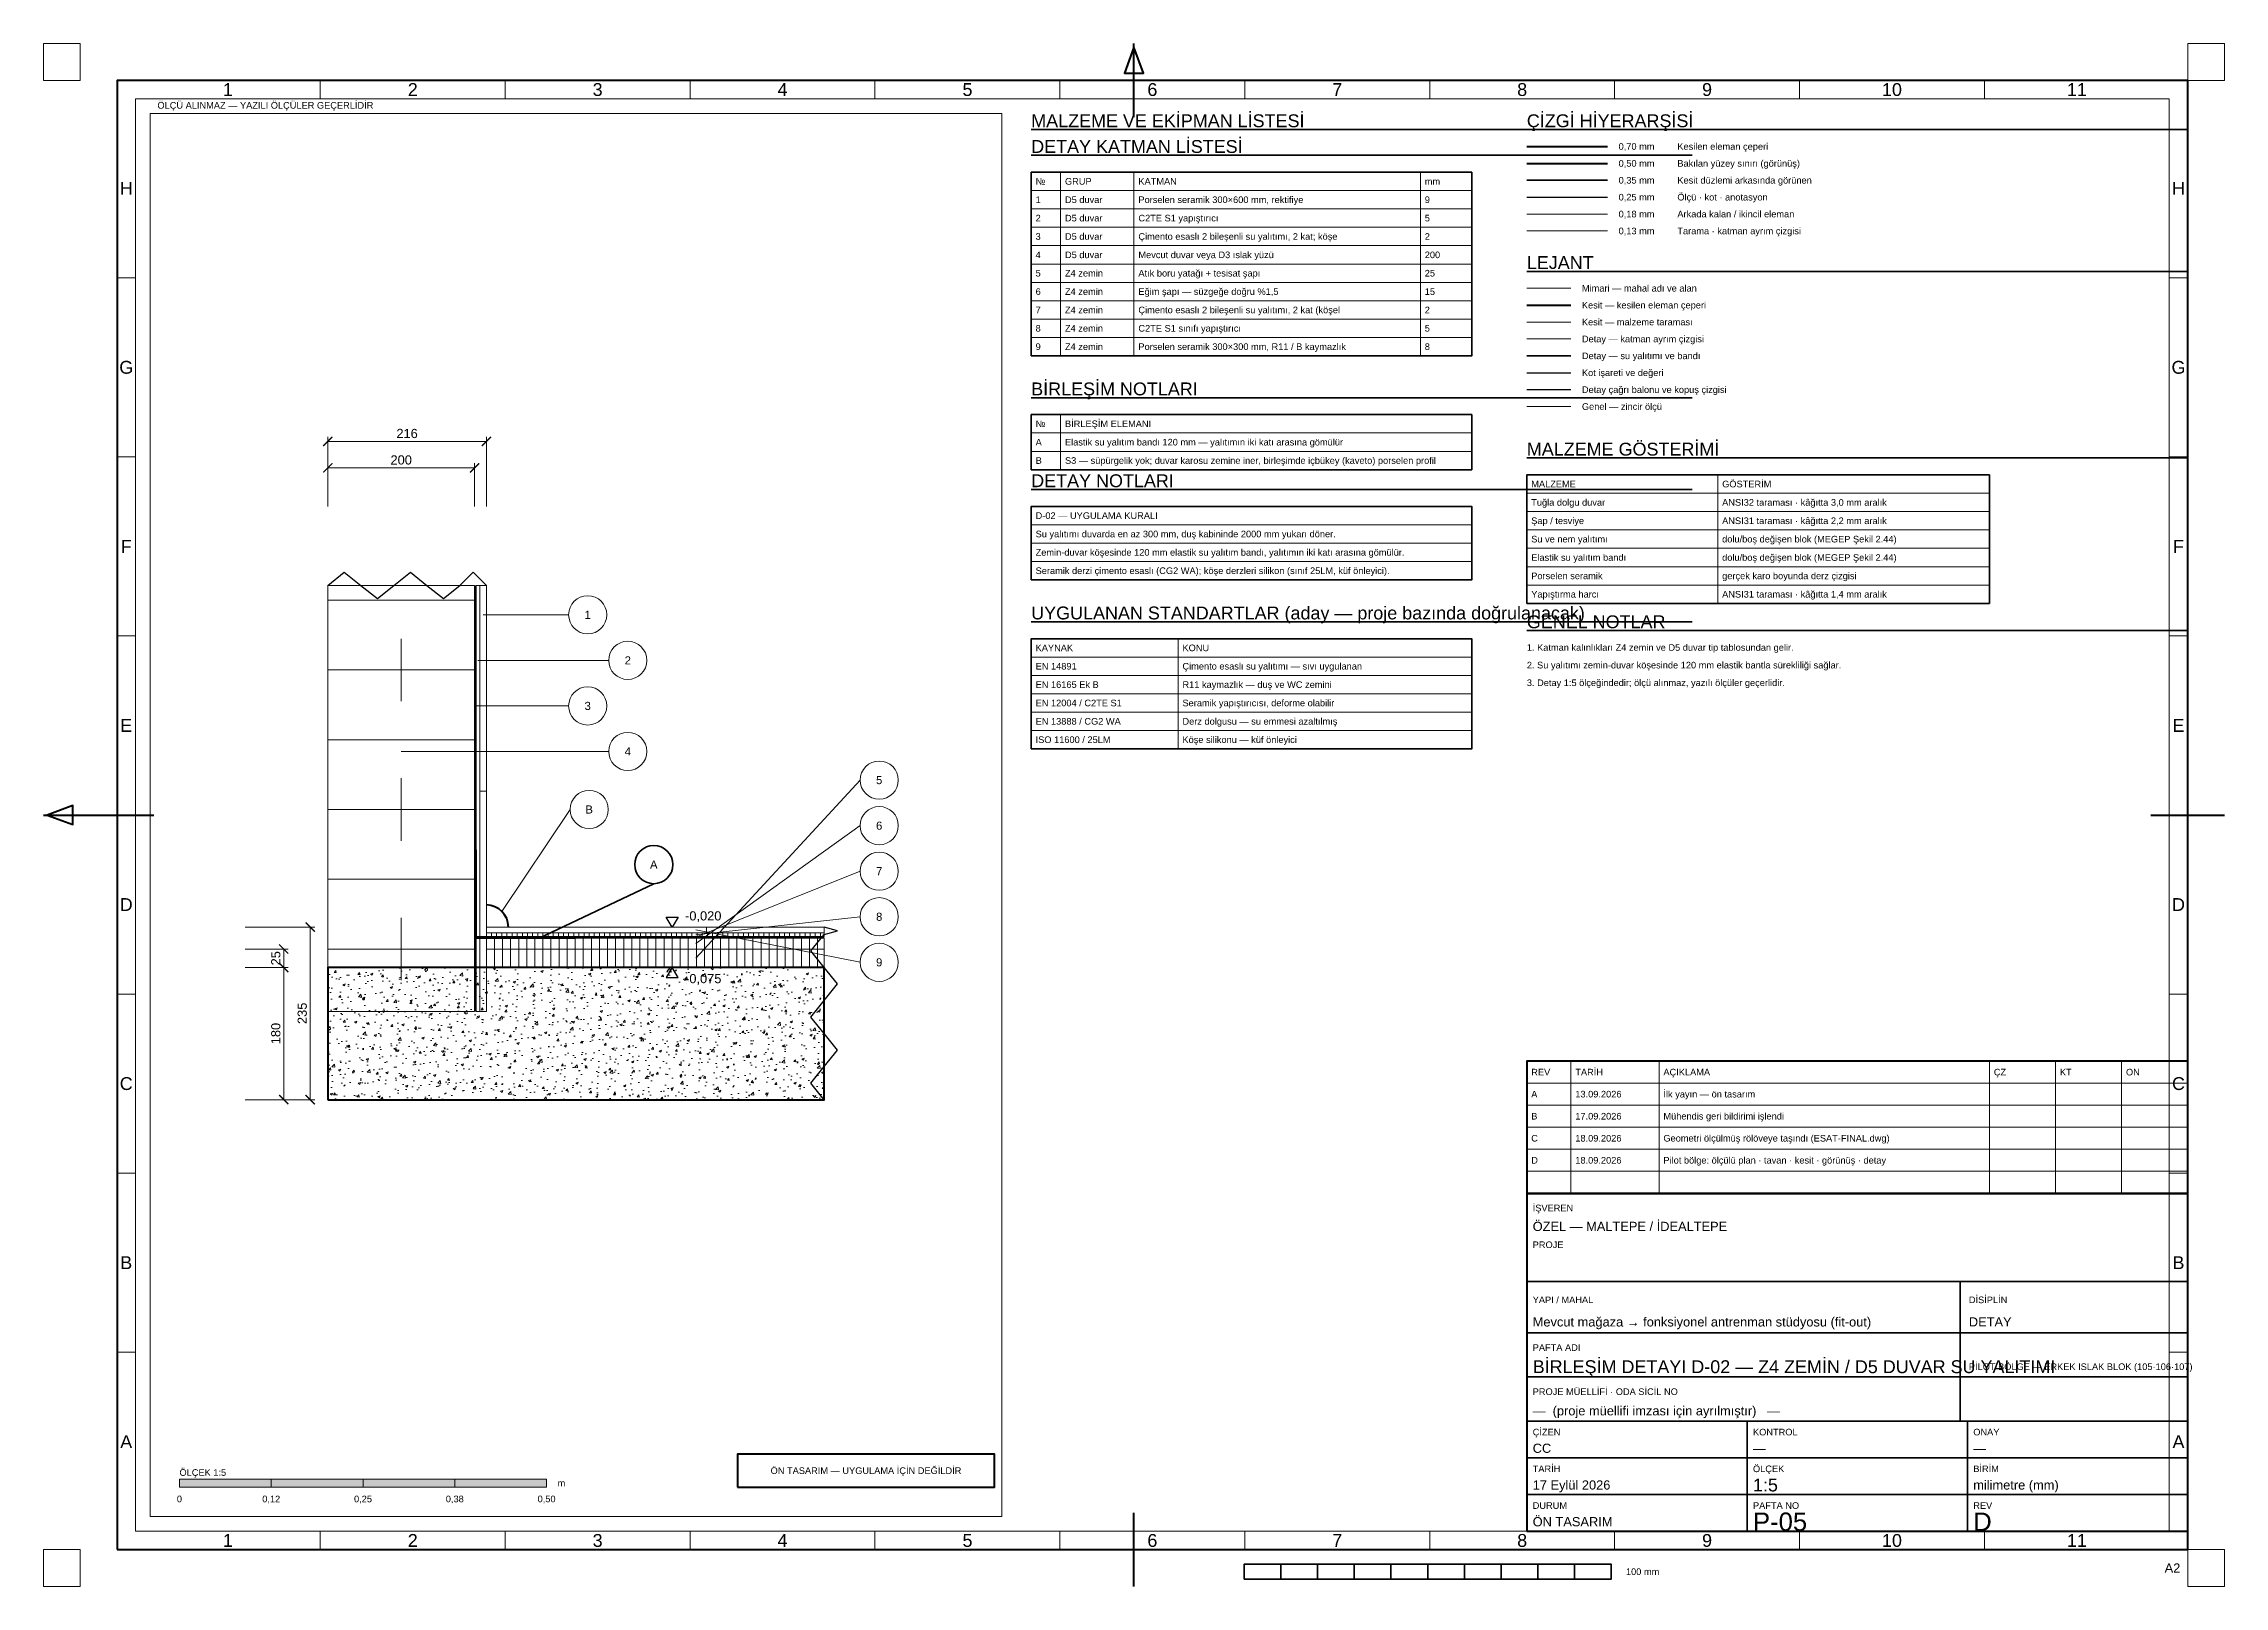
# Paper-space layout 'P-05 BİRLEŞİM DETAYI D-02 — Z4 ZEMİN - D5 DUVAR SU YALITIMI' of a CAD drawing. Header units: millimetres. Extents: x 0 to 594, y 0 to 420.
# The model-space entities are those that its viewports show. They can reach past a viewport. Long polylines and large blocks are cut down to what shows.
import ezdxf
from ezdxf.enums import TextEntityAlignment as Align

# ---------------------------------------------------------------- set-up
doc = ezdxf.new("R2010")
doc.units = ezdxf.units.MM
for name, color, linetype, lineweight in [('A-DETAY-CAGRI', 1, 'Continuous', 25), ('A-KATMAN-CIZGI', 251, 'Continuous', 13), ('A-KATMAN-YALITIM', 6, 'Continuous', 35), ('A-KESIT-KESILEN', 7, 'Continuous', 70), ('A-KESIT-TARAMA', 253, 'Continuous', 13), ('A-KOT-ISARET', 250, 'Continuous', 25), ('A-YAZI', 7, 'Continuous', 13), ('G-ANTET', 7, 'Continuous', 25), ('G-CERCEVE', 7, 'Continuous', 70), ('G-OLCU-ZINCIR', 7, 'Continuous', 13), ('G-PAFTA-ZON', 8, 'Continuous', 13), ('G-YAZI', 7, 'Continuous', 18)]:
    doc.layers.add(name, color=color, linetype=linetype, lineweight=lineweight)
doc.layers.add('G-VIEWPORT', color=251, linetype='Continuous', lineweight=13, plot=False)
doc.styles.add('GYM', font='arial.ttf')
doc.dimstyles.new('GYM-5', dxfattribs={"dimscale": 5, "dimtxt": 2.5, "dimasz": 2.5, "dimexe": 1.25, "dimexo": 1.5, "dimgap": 0.9, "dimtad": 1, "dimdec": 0, "dimtxsty": 'GYM', "dimblk": 'ARCHTICK', "dimcen": 2.5, "dimclrd": 7, "dimclre": 7, "dimclrt": 7, "dimazin": 3, "dimtfac": 1, "dimtmove": 0, "dimatfit": 3, "dimlwd": 18, "dimlwe": 13, "dimarcsym": 0})

# ---------------------------------------------------------------- blocks, each defined once
blk = doc.blocks.new('_ARCHTICK')
at = {"color": 0, "linetype": 'ByBlock', "const_width": 0.15}
blk.add_lwpolyline([(-0.5, -0.5), (0.5, 0.5)], dxfattribs=at)

msp = doc.modelspace()

# ---------------------------------------------------------------- hatches: boundary and pattern name
at = {"layer": 'A-KATMAN-YALITIM'}
h = msp.add_hatch(color=6, dxfattribs=at)
h.dxf.hatch_style = 1
h.paths.add_polyline_path([(120, -35), (-14, -35), (-14, 85), (-15.5, 85), (-15.5, -33.5), (120, -33.5)])
at = {"layer": 'A-KESIT-TARAMA'}
h = msp.add_hatch(dxfattribs=at)
h.set_pattern_fill('ANSI31', scale=2.2047, angle=45)
h.paths.add_polyline_path([(-14, -135), (-9, -135), (-9, 445), (-14, 445)])
h = msp.add_hatch(dxfattribs=at)
h.set_pattern_fill('ANSI31', scale=2.2047, angle=45)
h.paths.add_polyline_path([(0, -33), (460, -33), (460, -28), (0, -28)])
h = msp.add_hatch(dxfattribs=at)
h.set_pattern_fill('ANSI31', scale=3.4646, angle=45)
h.paths.add_polyline_path([(0, -50), (460, -50), (460, -35), (0, -35)])
h = msp.add_hatch(dxfattribs=at)
h.set_pattern_fill('ANSI31', scale=3.4646, angle=45)
h.paths.add_polyline_path([(0, -75), (460, -75), (460, -50), (0, -50)])
h = msp.add_hatch(dxfattribs=at)
h.set_pattern_fill('AR-CONC', scale=0.17728)
h.paths.add_polyline_path([(-216, -255), (460, -255), (460, -75), (-216, -75)])

# ---------------------------------------------------------------- linework, layer by layer
at = {"layer": 'A-DETAY-CAGRI'}
for points in [[(-216, 445), (-193.5, 463), (-171, 445), (-148.5, 427), (-126, 445), (-103.5, 463), (-81, 445), (-58.5, 427), (-36, 445), (-18, 463), (0, 445)], [(460, -255), (442, -232.5), (460, -210), (478, -187.5), (460, -165), (442, -142.5), (460, -120), (478, -97.5), (460, -75), (442, -52.5), (460, -30), (478, -25), (460, -20)]]:
    msp.add_lwpolyline(points, dxfattribs=at)
at = {"layer": 'A-KATMAN-CIZGI'}
for p, q in [((-16, 425), (-216, 425)), ((-116, 287.5), (-116, 372.5)), ((-16, 330), (-216, 330)), ((-16, 235), (-216, 235)), ((-116, 97.5), (-116, 182.5)), ((0, 165), (-9, 165)), ((-16, 140), (-216, 140)), ((-16, 45), (-216, 45)), ((-116, -92.5), (-116, -7.5)), ((300, -28), (300, -20)), ((-16, -50), (-216, -50))]:
    msp.add_line(p, q, dxfattribs=at)
for points in [[(-216, -135), (-16, -135), (-16, 445), (-216, 445)], [(-14, -135), (-9, -135), (-9, 445), (-14, 445)], [(-9, -135), (0, -135), (0, 445), (-9, 445)], [(0, -28), (460, -28), (460, -20), (0, -20)], [(0, -33), (460, -33), (460, -28), (0, -28)], [(0, -50), (460, -50), (460, -35), (0, -35)], [(0, -75), (460, -75), (460, -50), (0, -50)]]:
    msp.add_lwpolyline(points, close=True, dxfattribs=at)
at = {"layer": 'A-KATMAN-YALITIM'}
for p, q in [((-15, -135), (-15, 445)), ((72, -35), (228, 39)), ((0, -34), (460, -34))]:
    msp.add_line(p, q, dxfattribs=at)
msp.add_lwpolyline([(120, -35), (-14, -35), (-14, 85), (-15.5, 85), (-15.5, -33.5), (120, -33.5)], close=True, dxfattribs=at)
msp.add_circle((228, 65), 26, dxfattribs=at)
at = {"layer": 'A-KESIT-KESILEN'}
msp.add_lwpolyline([(-216, -255), (460, -255), (460, -75), (-216, -75)], close=True, dxfattribs=at)
msp.add_arc((0, -20), 30, 0, 90, dxfattribs=at)
at = {"layer": 'A-KOT-ISARET'}
for points in [[(253, -20), (245, -6.4), (261, -6.4)], [(253, -75), (245, -88.6), (261, -88.6)]]:
    msp.add_lwpolyline(points, close=True, dxfattribs=at)
at = {"layer": 'A-YAZI'}
for p, q in [((-4.5, 405), (112, 405)), ((-11.5, 343), (166.6, 343)), ((-15, 281), (112, 281)), ((-116, 219), (166.6, 219)), ((285.2, -62.5), (509, 180)), ((21, 1), (114, 140)), ((285.2, -42.5), (509, 118)), ((285.2, -34), (509, 56)), ((285.2, -30.5), (509, -6)), ((285.2, -24), (509, -68))]:
    msp.add_line(p, q, dxfattribs=at)
for centre in [(138, 405), (192.6, 343), (138, 281), (192.6, 219), (535, 180), (140, 140), (535, 118), (535, 56), (535, -6), (535, -68)]:
    msp.add_circle(centre, 26, dxfattribs=at)

# ---------------------------------------------------------------- texts
at = {"layer": 'A-KATMAN-YALITIM', "style": 'GYM'}
msp.add_text('A', height=11, dxfattribs=at).set_placement((228, 65), align=Align.MIDDLE_CENTER)
at = {"layer": 'A-KOT-ISARET', "style": 'GYM'}
for s, p in [('-0,020', (270.6, -4.8)), ('-0,075', (270.6, -90.2))]:
    msp.add_text(s, height=12.5, dxfattribs=at).set_placement(p, align=Align.MIDDLE_LEFT)
at = {"layer": 'A-YAZI', "style": 'GYM'}
for s, p in [('1', (138, 405)), ('2', (192.6, 343)), ('3', (138, 281)), ('4', (192.6, 219)), ('5', (535, 180)), ('B', (140, 140)), ('6', (535, 118)), ('7', (535, 56)), ('8', (535, -6)), ('9', (535, -68))]:
    msp.add_text(s, height=11, dxfattribs=at).set_placement(p, align=Align.MIDDLE_CENTER)

# ---------------------------------------------------------------- dimensions: what is measured, and where the dimension line sits
at = {"layer": 'G-OLCU-ZINCIR'}
for base, p2 in [((-216, 641), (0, 545)), ((-216, 605), (-16, 545))]:
    msp.add_linear_dim(base=base, p1=(-216, 545), p2=p2, dimstyle='GYM-5', dxfattribs=at).render()
for base, p1, p2 in [((-240, -255), (-336, -255), (-336, -20)), ((-276, -75), (-336, -75), (-336, -50)), ((-276, -255), (-336, -255), (-336, -75))]:
    msp.add_linear_dim(base=base, p1=p1, p2=p2, angle=90, dimstyle='GYM-5', dxfattribs=at).render()

psp = doc.layouts.new('P-05 BİRLEŞİM DETAYI D-02 — Z4 ZEMİN - D5 DUVAR SU YALITIMI')

# ---------------------------------------------------------------- hatches: boundary and pattern name
at = {"layer": 'G-ANTET'}
for color, points in [(7, [(37, 27), (62, 27), (62, 29.2), (37, 29.2)]), (0, [(62, 27), (87, 27), (87, 29.2), (62, 29.2)]), (7, [(87, 27), (112, 27), (112, 29.2), (87, 29.2)]), (0, [(112, 27), (137, 27), (137, 29.2), (112, 29.2)])]:
    psp.add_hatch(color=color, dxfattribs=at).paths.add_polyline_path(points)

# ---------------------------------------------------------------- linework, layer by layer
at = {"layer": 'G-ANTET', "lineweight": 70}
psp.add_line((404, 392), (426, 392), dxfattribs=at)
at = {"layer": 'G-ANTET', "lineweight": 50}
psp.add_line((404, 387.4), (426, 387.4), dxfattribs=at)
at = {"layer": 'G-ANTET', "lineweight": 13}
for p, q in [((277, 335), (277, 385)), ((297, 335), (297, 385)), ((375, 335), (375, 385)), ((269, 380), (389, 380)), ((269, 375), (389, 375)), ((269, 370), (389, 370)), ((404, 369), (426, 369)), ((269, 365), (389, 365)), ((269, 360), (389, 360)), ((269, 355), (389, 355)), ((269, 350), (389, 350)), ((269, 345), (389, 345)), ((269, 340), (389, 340)), ((277, 304), (277, 319)), ((269, 314), (389, 314)), ((269, 309), (389, 309)), ((404, 297.6), (530, 297.6)), ((456, 267.6), (456, 302.6)), ((404, 292.6), (530, 292.6)), ((269, 289), (389, 289)), ((404, 287.6), (530, 287.6)), ((269, 284), (389, 284)), ((404, 282.6), (530, 282.6)), ((269, 279), (389, 279)), ((404, 277.6), (530, 277.6)), ((404, 272.6), (530, 272.6)), ((309, 228), (309, 258)), ((269, 253), (389, 253)), ((269, 248), (389, 248)), ((269, 243), (389, 243)), ((269, 238), (389, 238)), ((269, 233), (389, 233))]:
    psp.add_line(p, q, dxfattribs=at)
at = {"layer": 'G-ANTET', "lineweight": 35}
for p, q in [((404, 382.8), (426, 382.8)), ((404, 83), (584, 83)), ((522, 69), (522, 83)), ((404, 69), (584, 69)), ((522, 45), (522, 69)), ((404, 57), (584, 57)), ((404, 45), (584, 45)), ((464, 15), (464, 45)), ((524, 15), (524, 45)), ((404, 35), (584, 35)), ((404, 25), (584, 25))]:
    psp.add_line(p, q, dxfattribs=at)
at = {"layer": 'G-ANTET', "lineweight": 25}
psp.add_line((404, 378.2), (426, 378.2), dxfattribs=at)
at = {"layer": 'G-ANTET', "lineweight": 18}
for p, q in [((404, 373.6), (426, 373.6)), ((416, 107), (416, 143)), ((440, 107), (440, 143)), ((530, 107), (530, 143)), ((548, 107), (548, 143)), ((566, 107), (566, 143)), ((404, 137), (584, 137)), ((404, 131), (584, 131)), ((404, 125), (584, 125)), ((404, 119), (584, 119)), ((404, 113), (584, 113)), ((404, 107), (584, 107))]:
    psp.add_line(p, q, dxfattribs=at)
at = {"layer": 'G-ANTET', "color": 7, "linetype": 'Continuous', "lineweight": 13}
for p, q in [((404, 353.4), (416, 353.4)), ((404, 321.2), (416, 321.2))]:
    psp.add_line(p, q, dxfattribs=at)
at = {"layer": 'G-ANTET', "color": 7, "linetype": 'Continuous', "lineweight": 70}
psp.add_line((404, 348.8), (416, 348.8), dxfattribs=at)
at = {"layer": 'G-ANTET', "color": 253, "linetype": 'Continuous', "lineweight": 13}
psp.add_line((404, 344.2), (416, 344.2), dxfattribs=at)
at = {"layer": 'G-ANTET', "color": 251, "linetype": 'Continuous', "lineweight": 13}
psp.add_line((404, 339.6), (416, 339.6), dxfattribs=at)
at = {"layer": 'G-ANTET', "color": 6, "linetype": 'Continuous', "lineweight": 35}
psp.add_line((404, 335), (416, 335), dxfattribs=at)
at = {"layer": 'G-ANTET', "color": 250, "linetype": 'Continuous', "lineweight": 25}
psp.add_line((404, 330.4), (416, 330.4), dxfattribs=at)
at = {"layer": 'G-ANTET', "color": 1, "linetype": 'Continuous', "lineweight": 25}
psp.add_line((404, 325.8), (416, 325.8), dxfattribs=at)
at = {"layer": 'G-ANTET', "lineweight": 35}
for points in [[(269, 335), (389, 335), (389, 385), (269, 385)], [(269, 304), (389, 304), (389, 319), (269, 319)], [(404, 267.6), (530, 267.6), (530, 302.6), (404, 302.6)], [(269, 274), (389, 274), (389, 294), (269, 294)], [(269, 228), (389, 228), (389, 258), (269, 258)]]:
    psp.add_lwpolyline(points, close=True, dxfattribs=at)
at = {"layer": 'G-ANTET', "lineweight": 50}
psp.add_lwpolyline([(404, 107), (584, 107), (584, 143), (404, 143)], close=True, dxfattribs=at)
at = {"layer": 'G-ANTET', "lineweight": 100}
psp.add_lwpolyline([(404, 15), (584, 15), (584, 107), (404, 107)], close=True, dxfattribs=at)
at = {"layer": 'G-ANTET', "color": 1, "lineweight": 50}
psp.add_lwpolyline([(189, 27), (259, 27), (259, 36), (189, 36)], close=True, dxfattribs=at)
at = {"layer": 'G-ANTET', "lineweight": 18}
for points in [[(37, 27), (62, 27), (62, 29.2), (37, 29.2)], [(62, 27), (87, 27), (87, 29.2), (62, 29.2)], [(87, 27), (112, 27), (112, 29.2), (87, 29.2)], [(112, 27), (137, 27), (137, 29.2), (112, 29.2)]]:
    psp.add_lwpolyline(points, close=True, dxfattribs=at)
at = {"layer": 'G-CERCEVE', "lineweight": 70}
for p, q in [((297, 400), (297, 420)), ((0, 210), (30, 210)), ((574, 210), (594, 210)), ((297, 0), (297, 20))]:
    psp.add_line(p, q, dxfattribs=at)
at = {"layer": 'G-CERCEVE', "lineweight": 35}
for p, q in [((327, 2), (327, 6)), ((337, 2), (337, 6)), ((347, 2), (347, 6)), ((357, 2), (357, 6)), ((367, 2), (367, 6)), ((377, 2), (377, 6)), ((387, 2), (387, 6)), ((397, 2), (397, 6)), ((407, 2), (407, 6)), ((417, 2), (417, 6)), ((427, 2), (427, 6))]:
    psp.add_line(p, q, dxfattribs=at)
at = {"layer": 'G-CERCEVE', "lineweight": 13}
for points in [[(0, 410), (10, 410), (10, 420), (0, 420)], [(584, 410), (594, 410), (594, 420), (584, 420)], [(0, 0), (10, 0), (10, 10), (0, 10)], [(584, 0), (594, 0), (594, 10), (584, 10)]]:
    psp.add_lwpolyline(points, close=True, dxfattribs=at)
at = {"layer": 'G-CERCEVE', "lineweight": 70}
for points in [[(297, 419), (294.4, 412), (299.6, 412)], [(20, 10), (584, 10), (584, 410), (20, 410)], [(1, 210), (8, 207.4), (8, 212.6)]]:
    psp.add_lwpolyline(points, close=True, dxfattribs=at)
at = {"layer": 'G-CERCEVE', "lineweight": 18}
psp.add_lwpolyline([(29, 19), (261, 19), (261, 401), (29, 401)], close=True, dxfattribs=at)
at = {"layer": 'G-CERCEVE', "lineweight": 35}
psp.add_lwpolyline([(327, 2), (427, 2), (427, 6), (327, 6)], close=True, dxfattribs=at)
at = {"layer": 'G-PAFTA-ZON', "lineweight": 13}
for p, q in [((75.36, 405), (75.36, 410)), ((125.73, 405), (125.73, 410)), ((176.09, 405), (176.09, 410)), ((226.45, 405), (226.45, 410)), ((276.82, 405), (276.82, 410)), ((327.18, 405), (327.18, 410)), ((377.55, 405), (377.55, 410)), ((427.91, 405), (427.91, 410)), ((478.27, 405), (478.27, 410)), ((528.64, 405), (528.64, 410)), ((20, 356.25), (25, 356.25)), ((579, 356.25), (584, 356.25)), ((20, 307.5), (25, 307.5)), ((579, 307.5), (584, 307.5)), ((20, 258.75), (25, 258.75)), ((579, 258.75), (584, 258.75)), ((20, 210), (25, 210)), ((579, 210), (584, 210)), ((20, 161.25), (25, 161.25)), ((579, 161.25), (584, 161.25)), ((20, 112.5), (25, 112.5)), ((579, 112.5), (584, 112.5)), ((20, 63.75), (25, 63.75)), ((579, 63.75), (584, 63.75)), ((75.36, 10), (75.36, 15)), ((125.73, 10), (125.73, 15)), ((176.09, 10), (176.09, 15)), ((226.45, 10), (226.45, 15)), ((276.82, 10), (276.82, 15)), ((327.18, 10), (327.18, 15)), ((377.55, 10), (377.55, 15)), ((427.91, 10), (427.91, 15)), ((478.27, 10), (478.27, 15)), ((528.64, 10), (528.64, 15))]:
    psp.add_line(p, q, dxfattribs=at)
psp.add_lwpolyline([(25, 15), (579, 15), (579, 405), (25, 405)], close=True, dxfattribs=at)
at = {"layer": 'G-YAZI', "lineweight": 35}
for p, q in [((269, 396.6), (449, 396.6)), ((404, 396.6), (584, 396.6)), ((269, 389.6), (449, 389.6)), ((404, 358), (584, 358)), ((269, 323.6), (449, 323.6)), ((404, 307.2), (584, 307.2)), ((269, 298.6), (449, 298.6)), ((269, 262.6), (449, 262.6)), ((404, 260.2), (584, 260.2))]:
    psp.add_line(p, q, dxfattribs=at)

# ---------------------------------------------------------------- texts
at = {"layer": 'G-ANTET', "style": 'GYM'}
for s, height, p in [('0,70 mm', 1.8, (429, 392)), ('Kesilen eleman çeperi', 1.8, (445, 392)), ('0,50 mm', 1.8, (429, 387.4)), ('Bakılan yüzey sınırı (görünüş)', 1.8, (445, 387.4)), ('№', 1.8, (270.2, 382.5)), ('GRUP', 1.8, (278.2, 382.5)), ('KATMAN', 1.8, (298.2, 382.5)), ('mm', 1.8, (376.2, 382.5)), ('0,35 mm', 1.8, (429, 382.8)), ('Kesit düzlemi arkasında görünen', 1.8, (445, 382.8)), ('0,25 mm', 1.8, (429, 378.2)), ('0,18 mm', 1.8, (429, 373.6)), ('Arkada kalan / ikincil eleman', 1.8, (445, 373.6)), ('Ölçü · kot · anotasyon', 1.8, (445, 378.2)), ('0,13 mm', 1.8, (429, 369)), ('Tarama · katman ayrım çizgisi', 1.8, (445, 369)), ('№', 1.8, (270.2, 316.5)), ('BİRLEŞİM ELEMANI', 1.8, (278.2, 316.5)), ('MALZEME', 1.8, (405.2, 300.1)), ('GÖSTERİM', 1.8, (457.2, 300.1)), ('D-02 — UYGULAMA KURALI', 1.8, (270.2, 291.5)), ('KAYNAK', 1.8, (270.2, 255.5)), ('KONU', 1.8, (310.2, 255.5)), ('REV', 1.8, (405.2, 140)), ('TARİH', 1.8, (417.2, 140)), ('AÇIKLAMA', 1.8, (441.2, 140)), ('ÇZ', 1.8, (531.2, 140)), ('KT', 1.8, (549.2, 140)), ('ON', 1.8, (567.2, 140)), ('A', 1.8, (405.2, 134)), ('13.09.2026', 1.8, (417.2, 134)), ('İlk yayın — ön tasarım', 1.8, (441.2, 134)), ('B', 1.8, (405.2, 128)), ('17.09.2026', 1.8, (417.2, 128)), ('Mühendis geri bildirimi işlendi', 1.8, (441.2, 128)), ('C', 1.8, (405.2, 122)), ('18.09.2026', 1.8, (417.2, 122)), ('Geometri ölçülmüş rölöveye taşındı (ESAT-FINAL.dwg)', 1.8, (441.2, 122)), ('D', 1.8, (405.2, 116)), ('18.09.2026', 1.8, (417.2, 116)), ('Pilot bölge: ölçülü plan · tavan · kesit · görünüş · detay', 1.8, (441.2, 116)), ('İŞVEREN', 1.8, (405.6, 103)), ('ÖZEL — MALTEPE / İDEALTEPE', 2.5, (405.6, 98)), ('PROJE', 1.8, (405.6, 93)), ('YAPI / MAHAL', 1.8, (405.6, 78)), ('DİSİPLİN', 1.8, (524.4, 78)), ('Mevcut mağaza → fonksiyonel antrenman stüdyosu (fit-out)', 2.5, (405.6, 72)), ('DETAY', 2.5, (524.4, 72)), ('PAFTA ADI', 1.8, (405.6, 65)), ('BİRLEŞİM DETAYI D-02 — Z4 ZEMİN / D5 DUVAR SU YALITIMI', 3.5, (405.6, 59.8)), ('PİLOT BÖLGE — ERKEK ISLAK BLOK (105·106·107)', 1.8, (524.4, 59.8)), ('PROJE MÜELLİFİ · ODA SİCİL NO', 1.8, (405.6, 53)), ('—  (proje müellifi imzası için ayrılmıştır)   —', 2.5, (405.6, 47.8)), ('ÇİZEN', 1.8, (405.6, 42)), ('KONTROL', 1.8, (465.6, 42)), ('ONAY', 1.8, (525.6, 42)), ('CC', 2.5, (405.6, 37.6)), ('—', 2.5, (465.6, 37.6)), ('—', 2.5, (525.6, 37.6)), ('ÖLÇEK 1:5', 1.8, (37, 31)), ('TARİH', 1.8, (405.6, 32)), ('ÖLÇEK', 1.8, (465.6, 32)), ('BİRİM', 1.8, (525.6, 32)), ('m', 1.8, (140, 28.1)), ('17 Eylül 2026', 2.5, (405.6, 27.6)), ('1:5', 3.5, (465.6, 27.6)), ('milimetre (mm)', 2.5, (525.6, 27.6)), ('ÖN TASARIM', 2.5, (405.6, 17.6)), ('DURUM', 1.8, (405.6, 22)), ('PAFTA NO', 1.8, (465.6, 22)), ('P-05', 5, (465.6, 17.6)), ('REV', 1.8, (525.6, 22)), ('D', 5, (525.6, 17.6))]:
    psp.add_text(s, height=height, dxfattribs=at).set_placement(p, align=Align.MIDDLE_LEFT)
at = {"layer": 'G-ANTET', "color": 1, "style": 'GYM'}
psp.add_text('ÖN TASARIM — UYGULAMA İÇİN DEĞİLDİR', height=1.8, dxfattribs=at).set_placement((224, 31.5), align=Align.MIDDLE_CENTER)
at = {"layer": 'G-ANTET', "style": 'GYM'}
for s, p in [('0', (37, 23.8)), ('0,12', (62, 23.8)), ('0,25', (87, 23.8)), ('0,38', (112, 23.8)), ('0,50', (137, 23.8))]:
    psp.add_text(s, height=1.8, dxfattribs=at).set_placement(p, align=Align.MIDDLE_CENTER)
at = {"layer": 'G-CERCEVE', "style": 'GYM'}
psp.add_text('A2', height=2.5, dxfattribs=at).set_placement((582, 5), align=Align.MIDDLE_RIGHT)
psp.add_text('100 mm', height=1.8, dxfattribs=at).set_placement((431, 4), align=Align.MIDDLE_LEFT)
at = {"layer": 'G-PAFTA-ZON', "style": 'GYM'}
for s, p in [('1', (50.18, 407.5)), ('2', (100.55, 407.5)), ('3', (150.91, 407.5)), ('4', (201.27, 407.5)), ('5', (251.64, 407.5)), ('6', (302, 407.5)), ('7', (352.36, 407.5)), ('8', (402.73, 407.5)), ('9', (453.09, 407.5)), ('10', (503.45, 407.5)), ('11', (553.82, 407.5)), ('H', (22.5, 380.62)), ('H', (581.5, 380.62)), ('G', (22.5, 331.88)), ('G', (581.5, 331.88)), ('F', (22.5, 283.12)), ('F', (581.5, 283.12)), ('E', (22.5, 234.38)), ('E', (581.5, 234.38)), ('D', (22.5, 185.62)), ('D', (581.5, 185.62)), ('C', (22.5, 136.88)), ('C', (581.5, 136.88)), ('B', (22.5, 88.12)), ('B', (581.5, 88.12)), ('A', (22.5, 39.38)), ('A', (581.5, 39.38)), ('1', (50.18, 12.5)), ('2', (100.55, 12.5)), ('3', (150.91, 12.5)), ('4', (201.27, 12.5)), ('5', (251.64, 12.5)), ('6', (302, 12.5)), ('7', (352.36, 12.5)), ('8', (402.73, 12.5)), ('9', (453.09, 12.5)), ('10', (503.45, 12.5)), ('11', (553.82, 12.5))]:
    psp.add_text(s, height=3.5, dxfattribs=at).set_placement(p, align=Align.MIDDLE_CENTER)
at = {"layer": 'G-YAZI', "style": 'GYM'}
for s, height, p in [('ÖLÇÜ ALINMAZ — YAZILI ÖLÇÜLER GEÇERLİDİR', 1.8, (31, 403.2)), ('MALZEME VE EKİPMAN LİSTESİ', 3.5, (269, 399)), ('ÇİZGİ HİYERARŞİSİ', 3.5, (404, 399)), ('DETAY KATMAN LİSTESİ', 3.5, (269, 392)), ('1', 1.8, (270.2, 377.5)), ('D5 duvar', 1.8, (278.2, 377.5)), ('Porselen seramik 300×600 mm, rektifiye', 1.8, (298.2, 377.5)), ('9', 1.8, (376.2, 377.5)), ('3', 1.8, (270.2, 367.5)), ('2', 1.8, (270.2, 372.5)), ('D5 duvar', 1.8, (278.2, 372.5)), ('D5 duvar', 1.8, (278.2, 367.5)), ('C2TE S1 yapıştırıcı', 1.8, (298.2, 372.5)), ('Çimento esaslı 2 bileşenli su yalıtımı, 2 kat; köşe ', 1.8, (298.2, 367.5)), ('5', 1.8, (376.2, 372.5)), ('2', 1.8, (376.2, 367.5)), ('4', 1.8, (270.2, 362.5)), ('D5 duvar', 1.8, (278.2, 362.5)), ('Mevcut duvar veya D3 ıslak yüzü', 1.8, (298.2, 362.5)), ('200', 1.8, (376.2, 362.5)), ('5', 1.8, (270.2, 357.5)), ('Z4 zemin', 1.8, (278.2, 357.5)), ('Atık boru yatağı + tesisat şapı', 1.8, (298.2, 357.5)), ('25', 1.8, (376.2, 357.5)), ('LEJANT', 3.5, (404, 360.4)), ('6', 1.8, (270.2, 352.5)), ('Z4 zemin', 1.8, (278.2, 352.5)), ('Eğim şapı — süzgeğe doğru %1,5', 1.8, (298.2, 352.5)), ('15', 1.8, (376.2, 352.5)), ('Mimari — mahal adı ve alan', 1.8, (419, 353.4)), ('7', 1.8, (270.2, 347.5)), ('Z4 zemin', 1.8, (278.2, 347.5)), ('Çimento esaslı 2 bileşenli su yalıtımı, 2 kat (köşel', 1.8, (298.2, 347.5)), ('2', 1.8, (376.2, 347.5)), ('Kesit — kesilen eleman çeperi', 1.8, (419, 348.8)), ('Kesit — malzeme taraması', 1.8, (419, 344.2)), ('8', 1.8, (270.2, 342.5)), ('Z4 zemin', 1.8, (278.2, 342.5)), ('C2TE S1 sınıfı yapıştırıcı', 1.8, (298.2, 342.5)), ('5', 1.8, (376.2, 342.5)), ('Detay — katman ayrım çizgisi', 1.8, (419, 339.6)), ('9', 1.8, (270.2, 337.5)), ('Z4 zemin', 1.8, (278.2, 337.5)), ('Porselen seramik 300×300 mm, R11 / B kaymazlık', 1.8, (298.2, 337.5)), ('8', 1.8, (376.2, 337.5)), ('Detay — su yalıtımı ve bandı', 1.8, (419, 335)), ('BİRLEŞİM NOTLARI', 3.5, (269, 326)), ('Kot işareti ve değeri', 1.8, (419, 330.4)), ('Detay çağrı balonu ve kopuş çizgisi', 1.8, (419, 325.8)), ('Genel — zincir ölçü', 1.8, (419, 321.2)), ('A', 1.8, (270.2, 311.5)), ('Elastik su yalıtım bandı 120 mm — yalıtımın iki katı arasına gömülür', 1.8, (278.2, 311.5)), ('MALZEME GÖSTERİMİ', 3.5, (404, 309.6)), ('B', 1.8, (270.2, 306.5)), ('S3 — süpürgelik yok; duvar karosu zemine iner, birleşimde içbükey (kaveto) porselen profil', 1.8, (278.2, 306.5)), ('DETAY NOTLARI', 3.5, (269, 301)), ('Tuğla dolgu duvar', 1.8, (405.2, 295.1)), ('Şap / tesviye', 1.8, (405.2, 290.1)), ('ANSI32 taraması · kâğıtta 3,0 mm aralık', 1.8, (457.2, 295.1)), ('ANSI31 taraması · kâğıtta 2,2 mm aralık', 1.8, (457.2, 290.1)), ('Su yalıtımı duvarda en az 300 mm, duş kabininde 2000 mm yukarı döner.', 1.8, (270.2, 286.5)), ('Su ve nem yalıtımı', 1.8, (405.2, 285.1)), ('dolu/boş değişen blok (MEGEP Şekil 2.44)', 1.8, (457.2, 285.1)), ('Zemin-duvar köşesinde 120 mm elastik su yalıtım bandı, yalıtımın iki katı arasına gömülür.', 1.8, (270.2, 281.5)), ('Elastik su yalıtım bandı', 1.8, (405.2, 280.1)), ('dolu/boş değişen blok (MEGEP Şekil 2.44)', 1.8, (457.2, 280.1)), ('Seramik derzi çimento esaslı (CG2 WA); köşe derzleri silikon (sınıf 25LM, küf önleyici).', 1.8, (270.2, 276.5)), ('Porselen seramik', 1.8, (405.2, 275.1)), ('gerçek karo boyunda derz çizgisi', 1.8, (457.2, 275.1)), ('Yapıştırma harcı', 1.8, (405.2, 270.1)), ('ANSI31 taraması · kâğıtta 1,4 mm aralık', 1.8, (457.2, 270.1)), ('UYGULANAN STANDARTLAR (aday — proje bazında doğrulanacak)', 3.5, (269, 265)), ('GENEL NOTLAR', 3.5, (404, 262.6)), ('1. Katman kalınlıkları Z4 zemin ve D5 duvar tip tablosundan gelir.', 1.8, (404, 255.6)), ('EN 14891', 1.8, (270.2, 250.5)), ('Çimento esaslı su yalıtımı — sıvı uygulanan', 1.8, (310.2, 250.5)), ('2. Su yalıtımı zemin-duvar köşesinde 120 mm elastik bantla sürekliliği sağlar.', 1.8, (404, 250.8)), ('EN 16165 Ek B', 1.8, (270.2, 245.5)), ('R11 kaymazlık — duş ve WC zemini', 1.8, (310.2, 245.5)), ('3. Detay 1:5 ölçeğindedir; ölçü alınmaz, yazılı ölçüler geçerlidir.', 1.8, (404, 246)), ('EN 12004 / C2TE S1', 1.8, (270.2, 240.5)), ('Seramik yapıştırıcısı, deforme olabilir', 1.8, (310.2, 240.5)), ('EN 13888 / CG2 WA', 1.8, (270.2, 235.5)), ('Derz dolgusu — su emmesi azaltılmış', 1.8, (310.2, 235.5)), ('ISO 11600 / 25LM', 1.8, (270.2, 230.5)), ('Köşe silikonu — küf önleyici', 1.8, (310.2, 230.5))]:
    psp.add_text(s, height=height, dxfattribs=at).set_placement(p, align=Align.MIDDLE_LEFT)

# ---------------------------------------------------------------- viewports
at = {"layer": 'G-VIEWPORT'}
psp.add_viewport(center=(145, 210), size=(232, 382), view_center_point=(122, 132.5), view_height=1910, dxfattribs=at)

doc.saveas('drawing.dxf')
